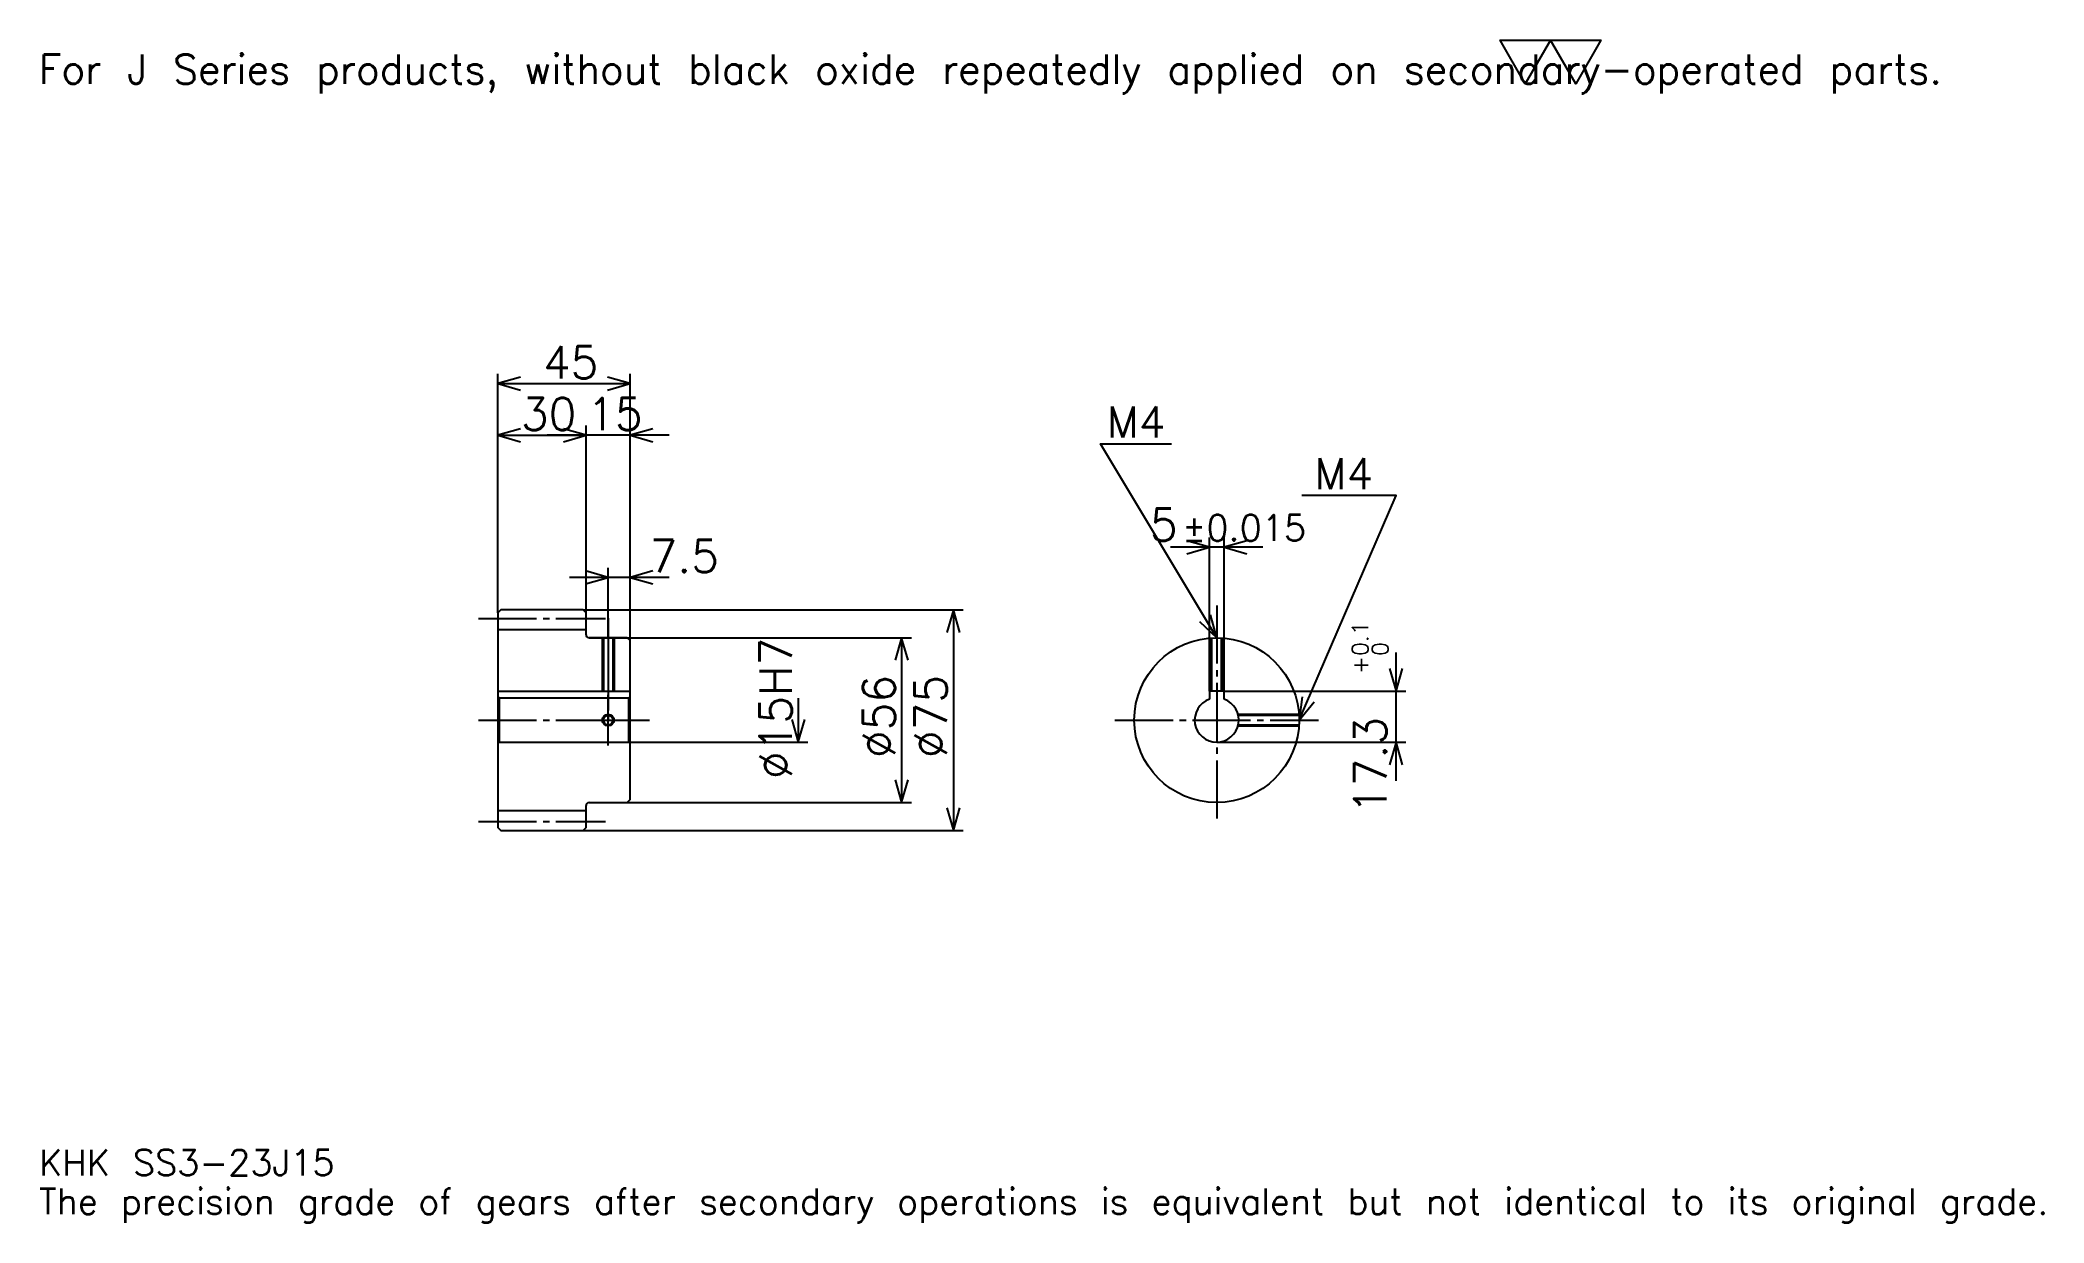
# Model space of a CAD drawing. Extents: x 22 to 703, y 8 to 410.
import ezdxf

# ---------------------------------------------------------------- set-up
doc = ezdxf.new("R2010")
doc.units = 0
doc.linetypes.add('DASHDOT', pattern=[26.347826, 19.76087, -2.195652, 2.195652, -2.195652])
doc.layers.get('0').update_dxf_attribs({"linetype": 'CONTINUOUS'})
doc.layers.add('DASHDOT', color=6, linetype='DASHDOT')
doc.styles.add('KANJI', font='TXT', dxfattribs={"bigfont": 'BIGFONT'})

msp = doc.modelspace()

# ---------------------------------------------------------------- linework, layer by layer
at = {"color": 5}
for p, q in [((177.847809, 216.445648), (177.847809, 296.586945)), ((177.847809, 293.293457), (222.847809, 293.293457)), ((222.847809, 216.445648), (222.847809, 296.586945)), ((177.847809, 275.728271), (207.847809, 275.728271)), ((236.021729, 275.728271), (194.673889, 275.728271)), ((207.847809, 216.445648), (207.847809, 279.021729)), ((419.608673, 188.745651), (419.608673, 240.978256)), ((424.608673, 188.745651), (424.608673, 240.978256)), ((437.782593, 237.684784), (406.434753, 237.684784)), ((236.021729, 227.423904), (202.173889, 227.423904)), ((215.347809, 216.445648), (215.347809, 230.717392)), ((177.847809, 215.445648), (177.847809, 216.445648)), ((206.847809, 216.445648), (222.847809, 216.445648)), ((207.847809, 215.445648), (207.847809, 216.445648)), ((215.347809, 206.945648), (215.347809, 216.445648)), ((215.347809, 206.945648), (215.347809, 216.445648)), ((222.847809, 216.445648), (335.923889, 216.445648)), ((222.847809, 205.945648), (222.847809, 216.445648)), ((332.630432, 216.445648), (332.630432, 141.445648)), ((208.847809, 206.945648), (222.847809, 206.945648)), ((222.847809, 206.945648), (318.358673, 206.945648)), ((315.065186, 206.945648), (315.065186, 150.945648)), ((483.043457, 158.271729), (483.043457, 201.919556)), ((279.934753, 186.445648), (279.934753, 171.445648)), ((424.608673, 188.745651), (486.336945, 188.745651)), ((222.847809, 171.445648), (283.228241, 171.445648)), ((422.108673, 171.445648), (486.336945, 171.445648)), ((208.847809, 150.945648), (222.847809, 150.945648)), ((222.847809, 150.945648), (318.358673, 150.945648)), ((206.847809, 141.445648), (222.847809, 141.445648)), ((222.847809, 141.445648), (335.923889, 141.445648))]:
    msp.add_line(p, q, dxfattribs=at)
at = {"color": 4}
for p, q in [((177.847809, 209.695648), (207.847809, 209.695648)), ((177.847809, 188.745651), (222.847809, 188.745651)), ((178.347809, 186.445648), (178.347809, 171.445648)), ((222.347809, 186.445648), (222.847809, 186.945648)), ((222.347809, 171.445648), (222.847809, 170.945648)), ((177.847809, 148.195648), (207.847809, 148.195648))]:
    msp.add_line(p, q, dxfattribs=at)
at = {"color": 7}
msp.add_lwpolyline([(526.956543, 395.217377), (518.393494, 410.059998), (552.645691, 410.059998), (544.082642, 395.217377), (535.519592, 410.059998), (526.956543, 395.217377)], dxfattribs=at)
at = {"color": 5}
for points in [[(185.532593, 295.489136), (177.847809, 293.293457), (185.532593, 291.097809)], [(215.163025, 291.097809), (222.847809, 293.293457), (215.163025, 295.489136)], [(185.532593, 277.92392), (177.847809, 275.728271), (185.532593, 273.532593)], [(200.163025, 273.532593), (207.847809, 275.728271), (200.163025, 277.92392)], [(200.163025, 273.532593), (207.847809, 275.728271), (200.163025, 277.92392)], [(230.532593, 277.92392), (222.847809, 275.728271), (230.532593, 273.532593)], [(422.108673, 206.945648), (382.586945, 272.815216), (406.739136, 272.815216)], [(450.108673, 178.945648), (483.043457, 255.25), (450.986938, 255.25)], [(411.923889, 235.48912), (419.608673, 237.684784), (411.923889, 239.880432)], [(432.293457, 239.880432), (424.608673, 237.684784), (432.293457, 235.48912)], [(207.663025, 225.228256), (215.347809, 227.423904), (207.663025, 229.619568)], [(230.532593, 229.619568), (222.847809, 227.423904), (230.532593, 225.228256)], [(334.82605, 208.760864), (332.630432, 216.445648), (330.434753, 208.760864)], [(416.272125, 212.40564), (422.108673, 206.945648), (420.037659, 214.664948)], [(317.260864, 199.260864), (315.065186, 206.945648), (312.869568, 199.260864)], [(480.847809, 196.430435), (483.043457, 188.745651), (485.239105, 196.430435)], [(451.138153, 186.871368), (450.108673, 178.945648), (455.169922, 185.131149)], [(277.739105, 179.130432), (279.934753, 171.445648), (282.130432, 179.130432)], [(485.239105, 163.760864), (483.043457, 171.445648), (480.847809, 163.760864)], [(312.869568, 158.630432), (315.065186, 150.945648), (317.260864, 158.630432)], [(330.434753, 149.130432), (332.630432, 141.445648), (334.82605, 149.130432)]]:
    msp.add_lwpolyline(points, dxfattribs=at)
at = {"color": 4}
for points in [[(207.847809, 207.945648), (207.847809, 215.445648), (206.847809, 216.445648), (178.847809, 216.445648), (177.847809, 215.445648), (177.847809, 170.945648)], [(208.847809, 150.945648), (221.847809, 150.945648), (222.847809, 151.945648), (222.847809, 205.945648), (221.847809, 206.945648), (208.847809, 206.945648)], [(213.347809, 206.945648), (213.347809, 188.745651)], [(213.727814, 206.945648), (213.727814, 188.745651)], [(216.967804, 206.945648), (216.967804, 188.745651)], [(217.347809, 206.945648), (217.347809, 188.745651)], [(420.108673, 188.745651), (420.108673, 206.87413)], [(420.488678, 188.745651), (420.488678, 206.898743)], [(423.728668, 188.745651), (423.728668, 206.898743)], [(424.108673, 188.745651), (424.108673, 206.87413)], [(177.847809, 170.945648), (178.347809, 171.445648), (222.347809, 171.445648), (222.347809, 186.445648), (178.347809, 186.445648), (177.847809, 186.945648)], [(424.608673, 186.016724), (424.608673, 188.745651), (419.608673, 188.745651), (419.608673, 186.016724)], [(429.337097, 180.945648), (450.03714, 180.945648)], [(429.431641, 180.565643), (450.061768, 180.565643)], [(429.431641, 177.325653), (450.061768, 177.325653)], [(177.847809, 170.945648), (177.847809, 142.445648), (178.847809, 141.445648), (206.847809, 141.445648), (207.847809, 142.445648), (207.847809, 149.945648)], [(429.337097, 176.945648), (450.03714, 176.945648)]]:
    msp.add_lwpolyline(points, dxfattribs=at)
for centre, radius in [((422.108673, 178.945648), 28), ((215.347809, 178.945648), 1.62)]:
    msp.add_circle(centre, radius, dxfattribs=at)
at = {"color": 7}
msp.add_circle((215.347809, 178.945648), 2, dxfattribs=at)
at = {"color": 4}
for centre, radius, start, end in [((208.847809, 207.945648), 1, 180, 270), ((422.108673, 178.945648), 7.5, 109.471220943, 70.528779057), ((208.847809, 149.945648), 1, 90, 180)]:
    msp.add_arc(centre, radius, start, end, dxfattribs=at)
at = {"layer": 'DASHDOT', "color": 7}
for p, q in [((422.108673, 217.923904), (422.108673, 144.358688)), ((171.260849, 213.445648), (214.434769, 213.445648)), ((215.347809, 206.945648), (215.347809, 178.945648)), ((171.260849, 178.945648), (229.434769, 178.945648)), ((387.521729, 178.945648), (456.695648, 178.945648)), ((171.260849, 144.445648), (214.434769, 144.445648))]:
    msp.add_line(p, q, dxfattribs=at)
for points in [[(215.347809, 213.532608), (215.347809, 182.158691)], [(215.347809, 170.358688), (215.347809, 187.532608)], [(206.760849, 178.945648), (223.934769, 178.945648)]]:
    msp.add_lwpolyline(points, dxfattribs=at)

# ---------------------------------------------------------------- texts
at = {"color": 7, "style": 'KANJI'}
for s, height, p in [('For J Series products, without black oxide repeatedly applied on secondary-operated parts.', 9.880435, (21.956522, 395.217377)), ('45', 10.978261, (193.211945, 295.049988)), ('30', 10.978261, (185.711945, 277.484772)), ('15', 10.978261, (208.211945, 277.484772)), ('M4', 10.539131, (384.782593, 275.010864)), ('M4', 10.539131, (455.378235, 257.445648)), ('5', 10.978261, (399.447388, 239.880432)), ('%%p0.015', 8.782609, (410.314514, 239.880432)), ('7.5', 10.978261, (229.434769, 229.180435)), ('KHK SS3-23J15', 8.782609, (21.956522, 24.152174)), ('The precision grade of gears after secondary operations is equivalent but not identical to its original grade.', 8.782609, (21.956522, 10.978261))]:
    msp.add_text(s, height=height, dxfattribs=at).set_placement(p)
for s, height, p in [('%%c15H7', 10.978261, (277.739105, 158.910324)), ('0.1', 5.48913, (473.602142, 200.728775)), ('0', 5.48913, (480.408661, 200.728775)), ('+', 5.48913, (473.602142, 194.580948)), ('%%c56', 10.978261, (312.869568, 166.046188)), ('%%c75', 10.978261, (330.434753, 166.046188)), ('17.3', 10.978261, (479.749969, 147.062683))]:
    msp.add_text(s, height=height, rotation=90, dxfattribs=at).set_placement(p)

doc.saveas('drawing.dxf')
